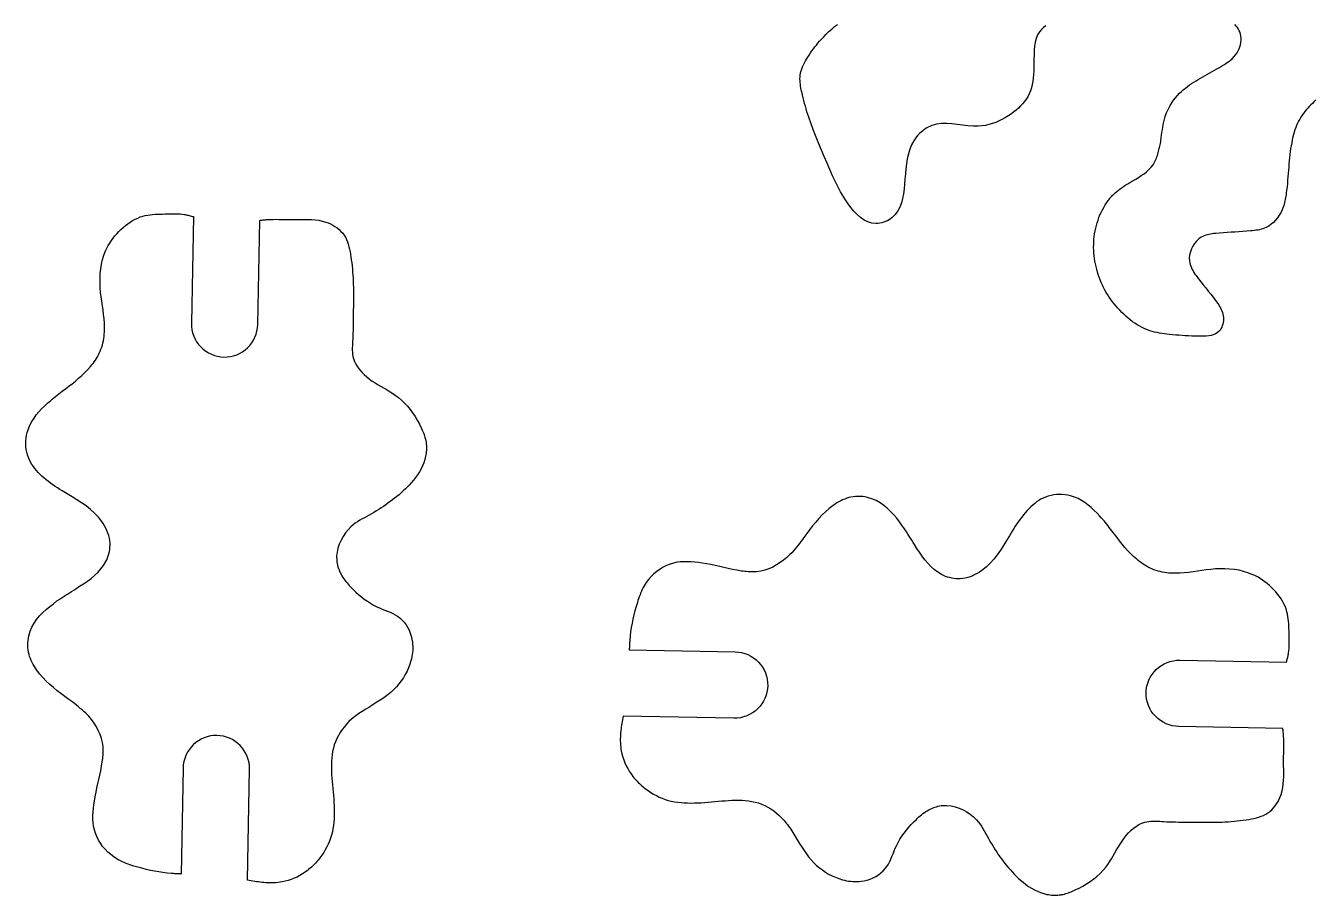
# Model space of a CAD drawing. Extents: x 0 to 940, y 0 to 559.
# Drawn here: x 5.6 to 122.1, y 393 to 471.7 of the extents above; entities that cross this region are included whole.
import ezdxf

# ---------------------------------------------------------------- set-up
doc = ezdxf.new("R2010")
doc.units = 0
doc.layers.add('CK_LEVEL_1', color=1, linetype='CONTINUOUS')

msp = doc.modelspace()

# ---------------------------------------------------------------- linework, layer by layer
at = {"layer": 'CK_LEVEL_1'}
for points in [[(97.86, 471.7), (97.65, 471.53), (97.46, 471.36), (97.3, 471.16), (97.12, 470.87), (96.99, 470.56), (96.9, 470.22), (96.84, 469.86), (96.81, 469.48), (96.79, 469.1), (96.78, 468.7), (96.78, 468.31), (96.78, 467.92), (96.76, 467.6), (96.74, 467.28), (96.72, 466.98), (96.67, 466.67), (96.62, 466.38), (96.55, 466.09), (96.46, 465.81), (96.35, 465.54), (96.22, 465.28), (96.08, 465.06), (95.93, 464.84), (95.76, 464.64), (95.58, 464.44), (95.38, 464.25), (95.18, 464.07), (94.96, 463.9), (94.74, 463.74), (94.51, 463.58), (94.22, 463.4), (93.93, 463.24), (93.63, 463.09), (93.33, 462.96), (93.02, 462.85), (92.71, 462.76), (92.39, 462.69), (92.07, 462.64), (91.74, 462.61), (91.27, 462.61), (90.79, 462.65), (90.31, 462.7), (89.84, 462.77), (89.36, 462.82), (88.89, 462.86), (88.43, 462.85), (87.98, 462.8), (87.54, 462.68), (87.37, 462.6), (87.2, 462.52), (87.03, 462.42), (86.87, 462.32), (86.72, 462.2), (86.57, 462.07), (86.42, 461.94), (86.29, 461.8), (86.17, 461.66), (85.91, 461.3), (85.71, 460.92), (85.55, 460.52), (85.42, 460.11), (85.32, 459.67), (85.25, 459.22), (85.19, 458.76), (85.15, 458.29), (85.11, 457.81), (85.07, 457.37), (85.03, 456.94), (84.97, 456.5), (84.89, 456.08), (84.79, 455.68), (84.65, 455.3), (84.47, 454.95), (84.24, 454.63), (83.96, 454.35), (83.82, 454.24), (83.67, 454.15), (83.52, 454.06), (83.35, 453.98), (83.18, 453.92), (83.01, 453.87), (82.84, 453.83), (82.66, 453.8), (82.49, 453.8), (82.12, 453.83), (81.76, 453.95), (81.42, 454.12), (81.09, 454.35), (80.78, 454.61), (80.49, 454.92), (80.22, 455.25), (79.97, 455.59), (79.73, 455.94), (79.58, 456.18), (79.43, 456.43), (79.29, 456.67), (79.16, 456.92), (79.04, 457.16), (78.92, 457.4), (78.8, 457.65), (78.69, 457.89), (78.57, 458.13), (78.32, 458.7), (78.06, 459.28), (77.8, 459.86), (77.55, 460.44), (77.31, 461.03), (77.07, 461.62), (76.84, 462.22), (76.63, 462.82), (76.42, 463.42), (76.33, 463.67), (76.25, 463.92), (76.17, 464.17), (76.1, 464.42), (76.02, 464.68), (75.96, 464.93), (75.89, 465.19), (75.83, 465.45), (75.77, 465.71), (75.73, 465.88), (75.7, 466.05), (75.67, 466.22), (75.65, 466.39), (75.63, 466.56), (75.62, 466.73), (75.61, 466.9), (75.62, 467.07), (75.64, 467.24), (75.67, 467.43), (75.72, 467.61), (75.78, 467.8), (75.85, 467.98), (75.93, 468.17), (76.02, 468.34), (76.11, 468.52), (76.21, 468.69), (76.32, 468.86), (76.44, 469.05), (76.57, 469.24), (76.69, 469.42), (76.83, 469.6), (76.96, 469.78), (77.1, 469.95), (77.24, 470.13), (77.39, 470.3), (77.53, 470.46), (77.76, 470.71), (77.99, 470.95), (78.24, 471.18), (78.49, 471.4), (78.74, 471.62), (79.01, 471.82)], [(122.28, 464.99), (122.12, 464.83), (121.98, 464.68), (121.84, 464.53), (121.7, 464.38), (121.56, 464.23), (121.42, 464.08), (121.29, 463.93), (121.17, 463.77), (121.05, 463.6), (120.94, 463.44), (120.83, 463.25), (120.73, 463.07), (120.64, 462.88), (120.55, 462.68), (120.47, 462.48), (120.4, 462.28), (120.34, 462.08), (120.28, 461.87), (120.22, 461.66), (120.16, 461.39), (120.11, 461.12), (120.06, 460.85), (120.01, 460.58), (119.98, 460.31), (119.94, 460.04), (119.91, 459.76), (119.89, 459.49), (119.86, 459.22), (119.84, 458.92), (119.82, 458.62), (119.79, 458.33), (119.77, 458.03), (119.74, 457.73), (119.72, 457.43), (119.69, 457.14), (119.65, 456.84), (119.62, 456.55), (119.59, 456.41), (119.57, 456.27), (119.55, 456.13), (119.52, 455.99), (119.49, 455.85), (119.46, 455.71), (119.42, 455.57), (119.38, 455.43), (119.33, 455.3), (119.23, 455.04), (119.11, 454.79), (118.97, 454.56), (118.81, 454.33), (118.64, 454.11), (118.45, 453.91), (118.25, 453.74), (118.03, 453.58), (117.8, 453.46), (117.65, 453.39), (117.5, 453.34), (117.35, 453.29), (117.19, 453.25), (117.03, 453.22), (116.87, 453.2), (116.71, 453.18), (116.54, 453.16), (116.38, 453.14), (116.02, 453.11), (115.67, 453.09), (115.32, 453.07), (114.97, 453.04), (114.62, 453.02), (114.28, 453), (113.93, 452.98), (113.57, 452.95), (113.22, 452.91), (113.07, 452.9), (112.92, 452.88), (112.77, 452.85), (112.62, 452.82), (112.48, 452.79), (112.33, 452.75), (112.19, 452.7), (112.06, 452.64), (111.92, 452.57), (111.7, 452.41), (111.5, 452.22), (111.32, 452), (111.16, 451.77), (111.03, 451.51), (110.94, 451.24), (110.87, 450.96), (110.84, 450.69), (110.85, 450.42), (110.88, 450.26), (110.92, 450.1), (110.97, 449.95), (111.03, 449.8), (111.1, 449.66), (111.18, 449.52), (111.26, 449.38), (111.35, 449.24), (111.45, 449.1), (111.66, 448.81), (111.88, 448.53), (112.11, 448.25), (112.34, 447.98), (112.56, 447.7), (112.79, 447.43), (113.01, 447.15), (113.22, 446.86), (113.42, 446.57), (113.5, 446.44), (113.58, 446.31), (113.65, 446.17), (113.72, 446.04), (113.78, 445.9), (113.83, 445.76), (113.87, 445.61), (113.9, 445.47), (113.92, 445.31), (113.93, 445.16), (113.92, 445.01), (113.9, 444.85), (113.87, 444.7), (113.82, 444.56), (113.77, 444.42), (113.7, 444.28), (113.62, 444.16), (113.53, 444.06), (113.37, 443.93), (113.2, 443.82), (113.01, 443.75), (112.81, 443.69), (112.6, 443.65), (112.38, 443.63), (112.15, 443.61), (111.92, 443.61), (111.7, 443.61), (111.38, 443.61), (111.08, 443.62), (110.78, 443.64), (110.48, 443.65), (110.19, 443.67), (109.9, 443.7), (109.61, 443.72), (109.33, 443.75), (109.04, 443.78), (108.81, 443.81), (108.59, 443.84), (108.36, 443.87), (108.14, 443.9), (107.92, 443.94), (107.7, 443.99), (107.48, 444.05), (107.26, 444.11), (107.05, 444.18), (106.81, 444.28), (106.58, 444.39), (106.35, 444.51), (106.13, 444.64), (105.91, 444.78), (105.7, 444.93), (105.5, 445.09), (105.3, 445.25), (105.1, 445.42), (104.91, 445.6), (104.73, 445.77), (104.55, 445.96), (104.37, 446.14), (104.21, 446.33), (104.04, 446.53), (103.89, 446.73), (103.74, 446.93), (103.59, 447.14), (103.46, 447.35), (103.33, 447.57), (103.2, 447.79), (103.09, 448.02), (102.98, 448.24), (102.87, 448.47), (102.78, 448.71), (102.69, 448.95), (102.6, 449.19), (102.53, 449.42), (102.46, 449.67), (102.4, 449.91), (102.34, 450.15), (102.3, 450.4), (102.26, 450.65), (102.23, 450.9), (102.21, 451.15), (102.19, 451.4), (102.18, 451.65), (102.19, 451.9), (102.2, 452.15), (102.21, 452.4), (102.24, 452.64), (102.27, 452.89), (102.32, 453.14), (102.37, 453.38), (102.43, 453.62), (102.5, 453.87), (102.58, 454.11), (102.67, 454.35), (102.76, 454.59), (102.87, 454.82), (102.98, 455.05), (103.11, 455.27), (103.24, 455.49), (103.38, 455.71), (103.44, 455.79), (103.5, 455.88), (103.56, 455.96), (103.63, 456.05), (103.69, 456.13), (103.76, 456.21), (103.83, 456.29), (103.9, 456.36), (103.97, 456.44), (104.12, 456.58), (104.27, 456.71), (104.43, 456.84), (104.59, 456.96), (104.76, 457.08), (104.93, 457.19), (105.11, 457.3), (105.29, 457.41), (105.47, 457.51), (105.73, 457.67), (105.99, 457.82), (106.25, 457.97), (106.5, 458.14), (106.75, 458.31), (106.98, 458.49), (107.19, 458.69), (107.39, 458.9), (107.56, 459.13), (107.63, 459.24), (107.69, 459.35), (107.75, 459.47), (107.81, 459.59), (107.86, 459.71), (107.9, 459.83), (107.95, 459.96), (107.99, 460.09), (108.03, 460.21), (108.06, 460.34), (108.09, 460.46), (108.12, 460.58), (108.15, 460.7), (108.18, 460.82), (108.2, 460.94), (108.22, 461.06), (108.25, 461.19), (108.27, 461.31), (108.3, 461.55), (108.34, 461.8), (108.37, 462.04), (108.41, 462.29), (108.44, 462.53), (108.49, 462.78), (108.54, 463.02), (108.6, 463.26), (108.67, 463.49), (108.76, 463.75), (108.86, 464), (108.98, 464.25), (109.12, 464.49), (109.26, 464.73), (109.42, 464.96), (109.59, 465.18), (109.77, 465.39), (109.96, 465.59), (110.13, 465.75), (110.3, 465.91), (110.49, 466.06), (110.67, 466.2), (110.86, 466.34), (111.05, 466.48), (111.25, 466.6), (111.45, 466.73), (111.65, 466.85), (111.86, 466.97), (112.07, 467.09), (112.28, 467.21), (112.49, 467.33), (112.7, 467.44), (112.92, 467.56), (113.13, 467.68), (113.34, 467.79), (113.56, 467.92), (113.76, 468.03), (113.96, 468.16), (114.16, 468.29), (114.35, 468.42), (114.54, 468.57), (114.71, 468.72), (114.87, 468.89), (115.02, 469.07), (115.16, 469.26), (115.26, 469.43), (115.34, 469.61), (115.41, 469.79), (115.47, 469.98), (115.51, 470.18), (115.53, 470.37), (115.53, 470.56), (115.51, 470.76), (115.48, 470.94), (115.43, 471.1), (115.36, 471.25), (115.28, 471.4), (115.19, 471.54), (115.08, 471.67), (114.97, 471.8)]]:
    msp.add_lwpolyline(points, dxfattribs=at)
for points in [[(19.62, 394.96), (19.53, 394.97), (19.43, 394.97), (19.33, 394.98), (19.24, 394.98), (19.14, 394.98), (19.04, 394.99), (18.95, 395), (18.85, 395), (18.75, 395.01), (18.37, 395.04), (17.98, 395.09), (17.6, 395.15), (17.22, 395.21), (16.84, 395.29), (16.46, 395.38), (16.08, 395.48), (15.71, 395.58), (15.34, 395.69), (15.16, 395.75), (14.99, 395.81), (14.82, 395.87), (14.65, 395.93), (14.48, 396), (14.31, 396.07), (14.15, 396.15), (13.99, 396.23), (13.83, 396.32), (13.54, 396.51), (13.26, 396.72), (13, 396.95), (12.75, 397.2), (12.52, 397.46), (12.32, 397.75), (12.14, 398.04), (11.98, 398.35), (11.86, 398.66), (11.77, 398.97), (11.7, 399.29), (11.66, 399.61), (11.64, 399.93), (11.64, 400.25), (11.65, 400.58), (11.68, 400.91), (11.72, 401.23), (11.77, 401.56), (11.84, 401.96), (11.92, 402.36), (12, 402.75), (12.09, 403.14), (12.18, 403.53), (12.27, 403.92), (12.35, 404.31), (12.42, 404.71), (12.49, 405.11), (12.51, 405.26), (12.53, 405.41), (12.55, 405.57), (12.56, 405.72), (12.57, 405.87), (12.58, 406.03), (12.58, 406.18), (12.57, 406.33), (12.56, 406.49), (12.51, 406.86), (12.41, 407.23), (12.29, 407.59), (12.13, 407.94), (11.95, 408.28), (11.74, 408.61), (11.51, 408.93), (11.26, 409.23), (10.99, 409.51), (10.83, 409.66), (10.67, 409.81), (10.5, 409.95), (10.33, 410.09), (10.16, 410.23), (9.99, 410.36), (9.81, 410.5), (9.64, 410.63), (9.46, 410.76), (9.11, 411.02), (8.75, 411.28), (8.41, 411.55), (8.06, 411.83), (7.73, 412.12), (7.41, 412.42), (7.11, 412.74), (6.82, 413.07), (6.56, 413.42), (6.44, 413.58), (6.34, 413.75), (6.24, 413.92), (6.14, 414.09), (6.06, 414.27), (5.98, 414.45), (5.91, 414.64), (5.86, 414.83), (5.81, 415.02), (5.78, 415.23), (5.75, 415.44), (5.74, 415.66), (5.75, 415.87), (5.77, 416.09), (5.8, 416.3), (5.84, 416.51), (5.89, 416.72), (5.96, 416.92), (6.12, 417.3), (6.32, 417.65), (6.55, 417.99), (6.81, 418.31), (7.1, 418.61), (7.41, 418.89), (7.73, 419.16), (8.06, 419.42), (8.39, 419.67), (8.58, 419.8), (8.77, 419.92), (8.95, 420.05), (9.14, 420.17), (9.33, 420.29), (9.52, 420.41), (9.71, 420.53), (9.9, 420.65), (10.09, 420.77), (10.44, 420.99), (10.79, 421.22), (11.14, 421.46), (11.47, 421.71), (11.79, 421.97), (12.09, 422.25), (12.36, 422.56), (12.6, 422.88), (12.81, 423.23), (12.89, 423.4), (12.97, 423.58), (13.03, 423.76), (13.09, 423.94), (13.13, 424.13), (13.16, 424.32), (13.18, 424.51), (13.19, 424.71), (13.19, 424.9), (13.17, 425.13), (13.13, 425.36), (13.07, 425.59), (13, 425.81), (12.91, 426.04), (12.82, 426.25), (12.7, 426.46), (12.58, 426.66), (12.45, 426.86), (12.14, 427.25), (11.79, 427.61), (11.42, 427.95), (11.02, 428.26), (10.61, 428.55), (10.18, 428.82), (9.75, 429.09), (9.31, 429.36), (8.87, 429.62), (8.66, 429.76), (8.44, 429.89), (8.23, 430.03), (8.02, 430.17), (7.81, 430.32), (7.61, 430.47), (7.41, 430.63), (7.21, 430.79), (7.02, 430.96), (6.86, 431.12), (6.69, 431.29), (6.54, 431.46), (6.39, 431.64), (6.25, 431.83), (6.12, 432.02), (6, 432.22), (5.89, 432.42), (5.8, 432.64), (5.72, 432.88), (5.65, 433.12), (5.61, 433.38), (5.58, 433.63), (5.56, 433.89), (5.57, 434.14), (5.59, 434.4), (5.63, 434.65), (5.69, 434.9), (5.8, 435.24), (5.94, 435.57), (6.11, 435.89), (6.31, 436.19), (6.52, 436.49), (6.75, 436.77), (7, 437.04), (7.26, 437.3), (7.53, 437.55), (7.67, 437.67), (7.82, 437.8), (7.96, 437.92), (8.11, 438.04), (8.26, 438.16), (8.41, 438.28), (8.56, 438.4), (8.71, 438.51), (8.86, 438.63), (9.16, 438.86), (9.46, 439.09), (9.76, 439.32), (10.06, 439.56), (10.35, 439.81), (10.63, 440.06), (10.91, 440.32), (11.17, 440.59), (11.43, 440.88), (11.54, 441.02), (11.65, 441.16), (11.76, 441.31), (11.86, 441.46), (11.96, 441.61), (12.06, 441.76), (12.14, 441.92), (12.22, 442.09), (12.3, 442.25), (12.37, 442.44), (12.44, 442.62), (12.5, 442.81), (12.55, 443.01), (12.59, 443.2), (12.62, 443.4), (12.65, 443.59), (12.67, 443.79), (12.69, 443.99), (12.7, 444.38), (12.69, 444.78), (12.65, 445.18), (12.61, 445.58), (12.56, 445.97), (12.5, 446.37), (12.44, 446.77), (12.39, 447.17), (12.34, 447.58), (12.31, 448), (12.29, 448.43), (12.29, 448.86), (12.31, 449.29), (12.36, 449.71), (12.43, 450.13), (12.52, 450.54), (12.64, 450.94), (12.79, 451.33), (12.91, 451.57), (13.03, 451.81), (13.16, 452.04), (13.31, 452.26), (13.46, 452.47), (13.63, 452.69), (13.8, 452.89), (13.99, 453.09), (14.18, 453.28), (14.38, 453.45), (14.58, 453.62), (14.79, 453.78), (15, 453.93), (15.23, 454.07), (15.45, 454.19), (15.69, 454.3), (15.93, 454.4), (16.17, 454.47), (16.38, 454.53), (16.6, 454.57), (16.82, 454.6), (17.04, 454.62), (17.26, 454.64), (17.48, 454.65), (17.71, 454.66), (17.93, 454.66), (18.16, 454.67), (18.35, 454.67), (18.55, 454.68), (18.74, 454.69), (18.94, 454.69), (19.13, 454.69), (19.32, 454.68), (19.52, 454.67), (19.71, 454.65), (19.9, 454.63), (19.99, 454.61), (20.08, 454.59), (20.18, 454.57), (20.27, 454.55), (20.36, 454.53), (20.45, 454.5), (20.55, 454.48), (20.64, 454.45), (20.73, 454.43), (20.55, 444.78, 0.414214), (23.5, 441.73, 0.414214), (26.55, 444.67), (26.73, 454.09), (26.81, 454.1), (26.88, 454.11), (26.96, 454.12), (27.04, 454.13), (27.12, 454.14), (27.19, 454.14), (27.27, 454.15), (27.35, 454.16), (27.43, 454.16), (27.69, 454.18), (27.95, 454.18), (28.21, 454.19), (28.47, 454.18), (28.73, 454.18), (28.99, 454.17), (29.25, 454.17), (29.51, 454.16), (29.78, 454.16), (30.11, 454.17), (30.44, 454.17), (30.76, 454.17), (31.09, 454.17), (31.42, 454.16), (31.74, 454.14), (32.07, 454.1), (32.39, 454.03), (32.7, 453.94), (32.92, 453.86), (33.13, 453.77), (33.34, 453.66), (33.54, 453.54), (33.74, 453.41), (33.92, 453.26), (34.08, 453.1), (34.24, 452.93), (34.37, 452.75), (34.49, 452.56), (34.59, 452.36), (34.68, 452.15), (34.75, 451.93), (34.81, 451.71), (34.87, 451.49), (34.91, 451.26), (34.95, 451.03), (34.98, 450.8), (35.02, 450.52), (35.06, 450.24), (35.09, 449.97), (35.12, 449.69), (35.14, 449.42), (35.16, 449.14), (35.18, 448.87), (35.19, 448.59), (35.2, 448.32), (35.21, 448.03), (35.22, 447.74), (35.22, 447.45), (35.22, 447.16), (35.22, 446.87), (35.21, 446.57), (35.21, 446.28), (35.2, 445.99), (35.2, 445.7), (35.2, 445.44), (35.2, 445.18), (35.19, 444.92), (35.19, 444.66), (35.18, 444.4), (35.18, 444.14), (35.17, 443.87), (35.16, 443.61), (35.15, 443.34), (35.14, 443.14), (35.13, 442.95), (35.12, 442.75), (35.11, 442.56), (35.11, 442.36), (35.12, 442.17), (35.14, 441.98), (35.17, 441.79), (35.21, 441.61), (35.31, 441.34), (35.43, 441.08), (35.59, 440.83), (35.77, 440.59), (35.97, 440.36), (36.19, 440.14), (36.42, 439.94), (36.66, 439.74), (36.91, 439.56), (37.18, 439.39), (37.45, 439.22), (37.72, 439.06), (37.99, 438.9), (38.26, 438.75), (38.52, 438.59), (38.78, 438.43), (39.03, 438.26), (39.28, 438.08), (39.56, 437.83), (39.84, 437.57), (40.1, 437.29), (40.34, 436.99), (40.57, 436.67), (40.79, 436.35), (40.99, 436.01), (41.18, 435.67), (41.35, 435.32), (41.35, 435.31), (41.35, 435.31), (41.36, 435.3), (41.36, 435.3), (41.36, 435.29), (41.37, 435.28), (41.37, 435.28), (41.37, 435.27), (41.37, 435.27), (41.43, 435.13), (41.49, 434.99), (41.55, 434.86), (41.6, 434.72), (41.64, 434.58), (41.68, 434.44), (41.72, 434.3), (41.75, 434.16), (41.78, 434.01), (41.8, 433.87), (41.81, 433.73), (41.82, 433.59), (41.82, 433.45), (41.81, 433.31), (41.8, 433.17), (41.79, 433.03), (41.77, 432.89), (41.74, 432.76), (41.67, 432.46), (41.58, 432.17), (41.46, 431.89), (41.33, 431.62), (41.18, 431.35), (41.01, 431.09), (40.83, 430.84), (40.65, 430.6), (40.45, 430.36), (40.27, 430.17), (40.1, 429.98), (39.91, 429.8), (39.72, 429.62), (39.53, 429.45), (39.34, 429.28), (39.14, 429.12), (38.94, 428.96), (38.74, 428.8), (38.54, 428.65), (38.33, 428.5), (38.13, 428.36), (37.92, 428.22), (37.71, 428.08), (37.5, 427.94), (37.29, 427.81), (37.07, 427.68), (36.85, 427.56), (36.64, 427.44), (36.42, 427.32), (36.21, 427.2), (35.99, 427.08), (35.78, 426.96), (35.58, 426.83), (35.38, 426.69), (35.18, 426.54), (34.99, 426.38), (34.73, 426.11), (34.49, 425.82), (34.27, 425.5), (34.09, 425.17), (33.93, 424.81), (33.81, 424.45), (33.73, 424.08), (33.69, 423.71), (33.7, 423.34), (33.72, 423.19), (33.74, 423.04), (33.77, 422.9), (33.81, 422.75), (33.85, 422.61), (33.91, 422.47), (33.96, 422.33), (34.03, 422.2), (34.09, 422.06), (34.17, 421.93), (34.26, 421.8), (34.34, 421.67), (34.44, 421.54), (34.53, 421.42), (34.63, 421.3), (34.74, 421.18), (34.84, 421.06), (34.95, 420.94), (35.18, 420.7), (35.43, 420.47), (35.67, 420.25), (35.93, 420.03), (36.19, 419.83), (36.47, 419.64), (36.75, 419.46), (37.04, 419.29), (37.34, 419.14), (37.58, 419.03), (37.82, 418.93), (38.06, 418.84), (38.3, 418.74), (38.54, 418.64), (38.77, 418.53), (39, 418.41), (39.21, 418.28), (39.42, 418.13), (39.62, 417.94), (39.8, 417.74), (39.97, 417.51), (40.11, 417.28), (40.24, 417.02), (40.35, 416.76), (40.44, 416.49), (40.51, 416.22), (40.56, 415.94), (40.57, 415.75), (40.58, 415.56), (40.58, 415.37), (40.58, 415.19), (40.56, 415), (40.53, 414.81), (40.5, 414.63), (40.46, 414.44), (40.41, 414.26), (40.31, 413.94), (40.19, 413.62), (40.06, 413.31), (39.9, 413.01), (39.73, 412.72), (39.54, 412.43), (39.33, 412.16), (39.12, 411.91), (38.88, 411.66), (38.63, 411.42), (38.36, 411.2), (38.07, 410.99), (37.79, 410.79), (37.49, 410.59), (37.19, 410.41), (36.89, 410.22), (36.59, 410.04), (36.28, 409.85), (36.14, 409.76), (36, 409.67), (35.85, 409.58), (35.71, 409.48), (35.57, 409.38), (35.44, 409.28), (35.3, 409.18), (35.17, 409.07), (35.04, 408.96), (34.81, 408.75), (34.59, 408.52), (34.39, 408.28), (34.19, 408.03), (34.02, 407.77), (33.86, 407.5), (33.71, 407.22), (33.58, 406.93), (33.48, 406.64), (33.4, 406.35), (33.33, 406.06), (33.28, 405.77), (33.25, 405.47), (33.23, 405.17), (33.22, 404.86), (33.22, 404.56), (33.23, 404.26), (33.24, 403.95), (33.26, 403.64), (33.29, 403.33), (33.31, 403.01), (33.34, 402.7), (33.37, 402.39), (33.4, 402.08), (33.43, 401.77), (33.45, 401.45), (33.47, 401.14), (33.48, 400.84), (33.48, 400.54), (33.48, 400.25), (33.47, 399.95), (33.44, 399.65), (33.41, 399.35), (33.36, 399.06), (33.31, 398.77), (33.23, 398.48), (33.14, 398.21), (33.04, 397.94), (32.93, 397.67), (32.8, 397.41), (32.66, 397.16), (32.52, 396.91), (32.35, 396.67), (32.18, 396.44), (32.01, 396.21), (31.91, 396.1), (31.81, 395.99), (31.72, 395.88), (31.61, 395.78), (31.51, 395.68), (31.41, 395.58), (31.3, 395.48), (31.19, 395.39), (31.07, 395.29), (30.84, 395.13), (30.61, 394.97), (30.36, 394.83), (30.11, 394.69), (29.85, 394.58), (29.58, 394.47), (29.31, 394.38), (29.04, 394.31), (28.76, 394.25), (28.58, 394.22), (28.39, 394.19), (28.21, 394.17), (28.03, 394.16), (27.85, 394.16), (27.66, 394.16), (27.48, 394.16), (27.3, 394.17), (27.11, 394.19), (26.95, 394.2), (26.78, 394.22), (26.61, 394.25), (26.45, 394.27), (26.28, 394.3), (26.11, 394.33), (25.95, 394.36), (25.78, 394.39), (25.62, 394.42), (25.81, 404.44, 0.414214), (22.86, 407.5, 0.414214), (19.8, 404.55), (19.62, 394.96)], [(59.63, 409.25), (59.6, 409.08), (59.56, 408.91), (59.53, 408.75), (59.5, 408.58), (59.48, 408.42), (59.45, 408.25), (59.43, 408.09), (59.41, 407.92), (59.39, 407.75), (59.38, 407.57), (59.37, 407.39), (59.36, 407.2), (59.36, 407.02), (59.37, 406.83), (59.38, 406.65), (59.4, 406.47), (59.42, 406.29), (59.45, 406.11), (59.51, 405.83), (59.59, 405.55), (59.68, 405.28), (59.78, 405.02), (59.9, 404.76), (60.03, 404.5), (60.17, 404.26), (60.33, 404.02), (60.5, 403.79), (60.59, 403.68), (60.68, 403.57), (60.78, 403.46), (60.88, 403.35), (60.98, 403.25), (61.09, 403.15), (61.2, 403.05), (61.3, 402.95), (61.42, 402.86), (61.64, 402.68), (61.88, 402.51), (62.12, 402.35), (62.37, 402.2), (62.62, 402.06), (62.88, 401.93), (63.14, 401.82), (63.41, 401.72), (63.69, 401.63), (63.97, 401.56), (64.26, 401.5), (64.56, 401.45), (64.85, 401.42), (65.15, 401.4), (65.45, 401.39), (65.75, 401.38), (66.05, 401.39), (66.35, 401.4), (66.66, 401.41), (66.97, 401.44), (67.28, 401.46), (67.6, 401.49), (67.91, 401.52), (68.22, 401.55), (68.53, 401.58), (68.84, 401.6), (69.16, 401.62), (69.46, 401.64), (69.76, 401.65), (70.07, 401.65), (70.37, 401.64), (70.67, 401.62), (70.97, 401.58), (71.27, 401.53), (71.56, 401.47), (71.85, 401.39), (72.14, 401.28), (72.43, 401.15), (72.7, 401.01), (72.97, 400.85), (73.24, 400.67), (73.49, 400.48), (73.72, 400.27), (73.95, 400.05), (74.17, 399.82), (74.28, 399.69), (74.38, 399.56), (74.49, 399.43), (74.59, 399.29), (74.69, 399.15), (74.78, 399.01), (74.87, 398.87), (74.97, 398.72), (75.06, 398.58), (75.24, 398.28), (75.43, 397.98), (75.61, 397.67), (75.8, 397.37), (75.99, 397.08), (76.19, 396.79), (76.4, 396.51), (76.63, 396.24), (76.87, 395.98), (77.11, 395.75), (77.37, 395.53), (77.64, 395.33), (77.92, 395.14), (78.21, 394.96), (78.52, 394.81), (78.83, 394.67), (79.14, 394.55), (79.47, 394.45), (79.65, 394.4), (79.83, 394.36), (80.02, 394.33), (80.2, 394.31), (80.39, 394.29), (80.58, 394.28), (80.77, 394.28), (80.96, 394.29), (81.14, 394.31), (81.42, 394.36), (81.7, 394.42), (81.97, 394.51), (82.23, 394.62), (82.48, 394.75), (82.72, 394.9), (82.94, 395.06), (83.15, 395.25), (83.33, 395.45), (83.48, 395.65), (83.61, 395.87), (83.73, 396.09), (83.84, 396.32), (83.94, 396.56), (84.04, 396.8), (84.14, 397.05), (84.24, 397.29), (84.34, 397.52), (84.49, 397.82), (84.66, 398.11), (84.84, 398.4), (85.03, 398.67), (85.24, 398.93), (85.45, 399.19), (85.68, 399.44), (85.91, 399.68), (86.15, 399.91), (86.26, 400.02), (86.38, 400.13), (86.5, 400.23), (86.62, 400.33), (86.74, 400.43), (86.87, 400.52), (87, 400.61), (87.13, 400.69), (87.27, 400.77), (87.4, 400.84), (87.54, 400.9), (87.67, 400.96), (87.81, 401.01), (87.96, 401.05), (88.1, 401.09), (88.25, 401.12), (88.39, 401.15), (88.54, 401.16), (88.91, 401.17), (89.29, 401.13), (89.66, 401.05), (90.02, 400.93), (90.37, 400.78), (90.71, 400.59), (91.02, 400.38), (91.32, 400.13), (91.58, 399.87), (91.75, 399.68), (91.89, 399.49), (92.03, 399.29), (92.16, 399.08), (92.29, 398.87), (92.41, 398.66), (92.53, 398.44), (92.64, 398.23), (92.76, 398.01), (92.89, 397.79), (93.02, 397.58), (93.15, 397.36), (93.28, 397.15), (93.42, 396.94), (93.56, 396.74), (93.71, 396.53), (93.86, 396.33), (94.01, 396.13), (94.16, 395.92), (94.32, 395.72), (94.49, 395.53), (94.66, 395.33), (94.83, 395.14), (95, 394.95), (95.18, 394.77), (95.37, 394.59), (95.56, 394.42), (95.8, 394.22), (96.04, 394.03), (96.29, 393.85), (96.55, 393.69), (96.82, 393.54), (97.1, 393.4), (97.38, 393.29), (97.67, 393.19), (97.96, 393.12), (98.1, 393.1), (98.24, 393.08), (98.38, 393.06), (98.52, 393.05), (98.66, 393.05), (98.8, 393.05), (98.94, 393.05), (99.08, 393.07), (99.22, 393.09), (99.24, 393.09), (99.26, 393.09), (99.28, 393.1), (99.31, 393.1), (99.33, 393.11), (99.35, 393.11), (99.37, 393.11), (99.4, 393.12), (99.42, 393.12), (99.55, 393.15), (99.67, 393.19), (99.79, 393.22), (99.92, 393.27), (100.04, 393.31), (100.16, 393.36), (100.28, 393.41), (100.4, 393.46), (100.52, 393.52), (100.87, 393.69), (101.22, 393.87), (101.55, 394.07), (101.88, 394.29), (102.19, 394.52), (102.49, 394.76), (102.77, 395.02), (103.04, 395.3), (103.28, 395.59), (103.46, 395.83), (103.63, 396.08), (103.8, 396.34), (103.95, 396.61), (104.11, 396.87), (104.26, 397.14), (104.42, 397.41), (104.59, 397.68), (104.77, 397.95), (104.95, 398.2), (105.14, 398.44), (105.35, 398.68), (105.56, 398.89), (105.79, 399.1), (106.03, 399.27), (106.28, 399.43), (106.54, 399.56), (106.81, 399.65), (107, 399.69), (107.18, 399.72), (107.37, 399.74), (107.57, 399.75), (107.76, 399.75), (107.96, 399.75), (108.15, 399.74), (108.35, 399.73), (108.55, 399.72), (108.81, 399.7), (109.08, 399.69), (109.34, 399.68), (109.6, 399.68), (109.86, 399.67), (110.12, 399.67), (110.39, 399.67), (110.65, 399.67), (110.91, 399.66), (111.2, 399.66), (111.49, 399.66), (111.78, 399.65), (112.07, 399.65), (112.36, 399.65), (112.65, 399.65), (112.94, 399.65), (113.23, 399.65), (113.52, 399.66), (113.8, 399.67), (114.07, 399.68), (114.35, 399.7), (114.62, 399.72), (114.9, 399.75), (115.17, 399.77), (115.45, 399.81), (115.72, 399.84), (116, 399.88), (116.23, 399.91), (116.46, 399.95), (116.69, 400), (116.92, 400.05), (117.14, 400.11), (117.35, 400.19), (117.56, 400.27), (117.76, 400.37), (117.95, 400.49), (118.14, 400.63), (118.31, 400.78), (118.46, 400.95), (118.61, 401.13), (118.74, 401.32), (118.87, 401.52), (118.97, 401.73), (119.07, 401.94), (119.15, 402.16), (119.24, 402.48), (119.3, 402.8), (119.34, 403.12), (119.37, 403.44), (119.38, 403.77), (119.38, 404.1), (119.38, 404.43), (119.37, 404.76), (119.37, 405.09), (119.37, 405.35), (119.37, 405.61), (119.38, 405.87), (119.38, 406.13), (119.39, 406.4), (119.39, 406.66), (119.39, 406.92), (119.38, 407.18), (119.37, 407.44), (119.36, 407.51), (119.35, 407.59), (119.35, 407.67), (119.34, 407.75), (119.33, 407.82), (119.32, 407.9), (119.32, 407.98), (119.31, 408.06), (119.3, 408.13), (109.88, 408.31, -0.414214), (106.93, 411.37, -0.414214), (109.99, 414.31), (119.63, 414.13), (119.66, 414.23), (119.68, 414.32), (119.71, 414.41), (119.73, 414.5), (119.75, 414.59), (119.78, 414.69), (119.8, 414.78), (119.81, 414.87), (119.83, 414.97), (119.86, 415.16), (119.88, 415.35), (119.89, 415.54), (119.89, 415.73), (119.89, 415.93), (119.89, 416.12), (119.89, 416.32), (119.88, 416.51), (119.87, 416.71), (119.87, 416.93), (119.86, 417.16), (119.85, 417.38), (119.84, 417.6), (119.83, 417.83), (119.8, 418.05), (119.77, 418.27), (119.73, 418.48), (119.68, 418.69), (119.6, 418.94), (119.51, 419.18), (119.4, 419.41), (119.27, 419.64), (119.14, 419.86), (118.99, 420.08), (118.83, 420.28), (118.66, 420.49), (118.48, 420.68), (118.29, 420.87), (118.09, 421.06), (117.89, 421.23), (117.68, 421.4), (117.46, 421.56), (117.24, 421.7), (117.01, 421.84), (116.78, 421.96), (116.54, 422.07), (116.15, 422.22), (115.75, 422.34), (115.34, 422.44), (114.92, 422.5), (114.49, 422.55), (114.07, 422.57), (113.64, 422.57), (113.21, 422.56), (112.78, 422.52), (112.38, 422.48), (111.97, 422.42), (111.57, 422.37), (111.18, 422.31), (110.78, 422.25), (110.38, 422.21), (109.99, 422.18), (109.59, 422.17), (109.19, 422.18), (108.99, 422.19), (108.8, 422.21), (108.6, 422.24), (108.4, 422.27), (108.21, 422.32), (108.02, 422.37), (107.83, 422.43), (107.64, 422.49), (107.46, 422.57), (107.29, 422.64), (107.13, 422.72), (106.97, 422.81), (106.81, 422.9), (106.66, 423), (106.51, 423.1), (106.36, 423.21), (106.22, 423.32), (106.08, 423.44), (105.8, 423.69), (105.52, 423.95), (105.26, 424.23), (105.01, 424.51), (104.77, 424.81), (104.53, 425.1), (104.3, 425.4), (104.06, 425.71), (103.83, 426.01), (103.72, 426.16), (103.6, 426.31), (103.49, 426.46), (103.37, 426.61), (103.25, 426.76), (103.13, 426.9), (103, 427.05), (102.88, 427.19), (102.75, 427.34), (102.5, 427.6), (102.24, 427.86), (101.97, 428.11), (101.69, 428.34), (101.4, 428.56), (101.09, 428.75), (100.78, 428.92), (100.45, 429.06), (100.1, 429.17), (99.86, 429.23), (99.6, 429.27), (99.35, 429.29), (99.09, 429.3), (98.83, 429.29), (98.58, 429.26), (98.33, 429.21), (98.08, 429.14), (97.84, 429.06), (97.63, 428.97), (97.42, 428.86), (97.22, 428.75), (97.03, 428.62), (96.85, 428.48), (96.67, 428.33), (96.49, 428.17), (96.33, 428.01), (96.17, 427.84), (96, 427.65), (95.83, 427.45), (95.68, 427.26), (95.53, 427.05), (95.38, 426.85), (95.24, 426.64), (95.1, 426.42), (94.96, 426.21), (94.82, 425.99), (94.56, 425.56), (94.3, 425.12), (94.03, 424.68), (93.75, 424.26), (93.46, 423.84), (93.15, 423.44), (92.82, 423.07), (92.46, 422.73), (92.06, 422.41), (91.87, 422.28), (91.66, 422.16), (91.45, 422.05), (91.24, 421.95), (91.02, 421.86), (90.79, 421.79), (90.57, 421.73), (90.34, 421.7), (90.1, 421.67), (89.91, 421.67), (89.72, 421.68), (89.53, 421.7), (89.34, 421.73), (89.15, 421.78), (88.96, 421.83), (88.78, 421.89), (88.61, 421.97), (88.43, 422.05), (88.08, 422.26), (87.76, 422.5), (87.46, 422.77), (87.18, 423.07), (86.91, 423.39), (86.66, 423.73), (86.42, 424.07), (86.2, 424.42), (85.97, 424.77), (85.85, 424.96), (85.73, 425.16), (85.61, 425.35), (85.49, 425.53), (85.37, 425.72), (85.25, 425.91), (85.13, 426.1), (85, 426.28), (84.87, 426.47), (84.63, 426.81), (84.37, 427.14), (84.1, 427.46), (83.81, 427.76), (83.51, 428.05), (83.19, 428.31), (82.86, 428.54), (82.5, 428.74), (82.13, 428.9), (81.92, 428.97), (81.72, 429.03), (81.5, 429.07), (81.29, 429.1), (81.08, 429.12), (80.86, 429.12), (80.65, 429.11), (80.43, 429.09), (80.22, 429.05), (80.03, 429.01), (79.84, 428.95), (79.66, 428.88), (79.47, 428.81), (79.3, 428.72), (79.12, 428.63), (78.95, 428.53), (78.79, 428.42), (78.62, 428.31), (78.27, 428.04), (77.94, 427.76), (77.63, 427.45), (77.33, 427.13), (77.04, 426.8), (76.76, 426.46), (76.49, 426.11), (76.22, 425.76), (75.96, 425.4), (75.83, 425.23), (75.7, 425.05), (75.57, 424.87), (75.44, 424.7), (75.3, 424.53), (75.16, 424.36), (75.02, 424.19), (74.87, 424.03), (74.71, 423.87), (74.43, 423.61), (74.13, 423.36), (73.82, 423.13), (73.49, 422.92), (73.15, 422.73), (72.79, 422.57), (72.43, 422.45), (72.07, 422.36), (71.69, 422.3), (71.54, 422.29), (71.39, 422.29), (71.23, 422.29), (71.08, 422.29), (70.92, 422.3), (70.77, 422.32), (70.62, 422.33), (70.46, 422.35), (70.31, 422.37), (69.91, 422.44), (69.52, 422.52), (69.13, 422.6), (68.74, 422.69), (68.35, 422.77), (67.95, 422.86), (67.56, 422.95), (67.16, 423.02), (66.76, 423.09), (66.44, 423.14), (66.11, 423.18), (65.78, 423.21), (65.46, 423.22), (65.13, 423.22), (64.81, 423.2), (64.49, 423.16), (64.18, 423.09), (63.87, 423), (63.55, 422.88), (63.25, 422.73), (62.95, 422.54), (62.67, 422.34), (62.4, 422.11), (62.15, 421.87), (61.92, 421.6), (61.71, 421.33), (61.53, 421.04), (61.44, 420.88), (61.35, 420.71), (61.28, 420.55), (61.2, 420.38), (61.14, 420.21), (61.07, 420.04), (61.01, 419.87), (60.95, 419.7), (60.9, 419.53), (60.79, 419.15), (60.68, 418.78), (60.58, 418.4), (60.5, 418.03), (60.42, 417.65), (60.35, 417.26), (60.29, 416.88), (60.25, 416.5), (60.21, 416.11), (60.21, 416.01), (60.2, 415.92), (60.19, 415.82), (60.19, 415.72), (60.18, 415.63), (60.18, 415.53), (60.18, 415.43), (60.17, 415.34), (60.17, 415.24), (69.75, 415.06, -0.414214), (72.7, 412, -0.414214), (69.64, 409.06), (59.63, 409.25)]]:
    msp.add_lwpolyline(points, format="xyb", close=True, dxfattribs=at)

doc.saveas('drawing.dxf')
